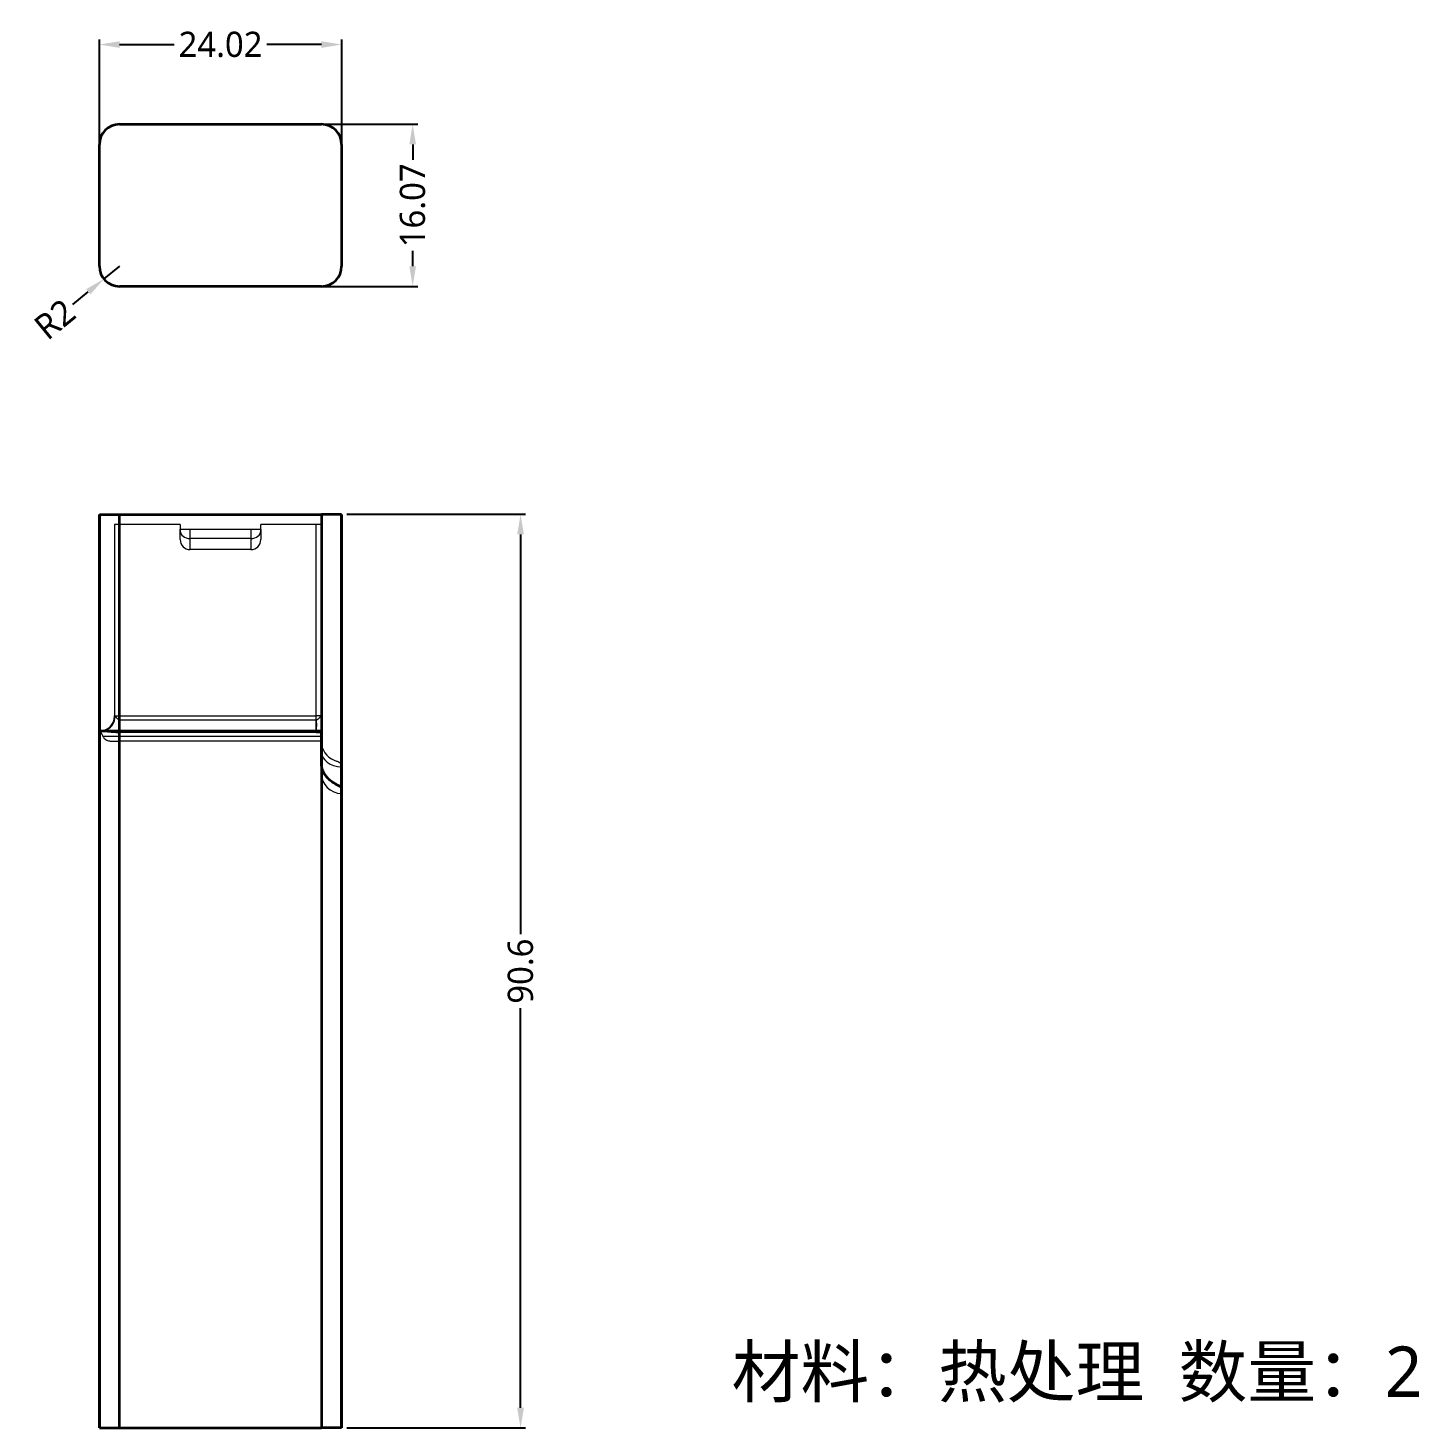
# Model space of a CAD drawing. Header units: millimetres. Extents: x -13 to 1082, y 396 to 866.
# Drawn here: x 944.3 to 1082.3, y 529.2 to 668 of the extents above; entities that cross this region are included whole.
import ezdxf
from ezdxf.lldxf.tags import DXFTag

# ---------------------------------------------------------------- set-up
doc = ezdxf.new("R2010")
doc.units = ezdxf.units.MM
doc.layers.add('11', color=7, linetype='Continuous', true_color=0xffffff)
doc.layers.add('dim', color=82, linetype='Continuous', lineweight=9)
doc.styles.add('Capful-A', font='')
doc.styles.get('Capful-A').set_extended_font_data('Microsoft YaHei')
tags = doc.linetypes.add('DASHED', pattern=[25.72, 12.86, -12.86]).pattern_tags.tags
tags[6:7] = [DXFTag(74, 4), DXFTag(75, 0), DXFTag(340, '0'), DXFTag(46, 0.0), DXFTag(50, 0.0), DXFTag(44, 0.0), DXFTag(45, 0.0)]
tags[4:5] = [DXFTag(74, 4), DXFTag(75, 0), DXFTag(340, '0'), DXFTag(46, 0.0), DXFTag(50, 0.0), DXFTag(44, 0.0), DXFTag(45, 0.0)]
doc.dimstyles.new('Capful-A-1.0', dxfattribs={"dimtxt": 2.5, "dimasz": 2.5, "dimexe": 1.5, "dimexo": 1, "dimgap": 1.5, "dimtad": 0, "dimdsep": 46, "dimtxsty": 'Capful-A', "dimcen": 0, "dimclrt": 7, "dimazin": 2, "dimtfac": 1, "dimtmove": 0, "dimatfit": 3, "dimfxl": 0, "dimtolj": 1, "dimtzin": 0, "dimarcsym": 0})

# ---------------------------------------------------------------- blocks, each defined once
blk = doc.blocks.new('*D33')
at = {"layer": 'Defpoints', "color": 0, "transparency": 16777216}
for p in [(975.43, 666.39), (951.41, 650.45), (975.43, 650.45)]:
    blk.add_point(p, dxfattribs=at)
at = {"layer": 'dim', "color": 0, "lineweight": -2, "transparency": 16777216}
for p, q in [((951.41, 650.95), (951.41, 666.89)), ((953.41, 666.39), (958.82, 666.39)), ((973.43, 666.39), (968.01, 666.39)), ((975.43, 650.95), (975.43, 666.89))]:
    blk.add_line(p, q, dxfattribs=at)
at = {"layer": 'dim', "color": 0, "transparency": 16777216}
for points in [[(953.41, 666.72), (953.41, 666.06), (951.41, 666.39)], [(973.43, 666.72), (973.43, 666.06), (975.43, 666.39)]]:
    blk.add_solid(points, dxfattribs=at)
at = {"layer": 'dim', "color": 7, "transparency": 16777216, "insert": (963.42, 666.39), "char_height": 2.5, "attachment_point": 5, "style": 'Capful-A', "bg_fill": 3, "box_fill_scale": 1.1, "bg_fill_color": 256, "bg_fill_true_color": 13158600, "bg_fill_transparency": 0}
blk.add_mtext('\\A1;24.02', dxfattribs=at)
blk = doc.blocks.new('*D34')
at = {"layer": 'Defpoints', "color": 0, "transparency": 16777216}
for p in [(967.06, 658.48), (967.06, 642.41), (982.47, 642.41)]:
    blk.add_point(p, dxfattribs=at)
at = {"layer": 'dim', "color": 0, "lineweight": -2, "transparency": 16777216}
for p, q in [((967.56, 658.48), (982.97, 658.48)), ((982.47, 656.48), (982.47, 654.97)), ((982.47, 644.41), (982.47, 645.93)), ((967.56, 642.41), (982.97, 642.41))]:
    blk.add_line(p, q, dxfattribs=at)
at = {"layer": 'dim', "color": 0, "transparency": 16777216}
for points in [[(982.14, 656.48), (982.8, 656.48), (982.47, 658.48)], [(982.14, 644.41), (982.8, 644.41), (982.47, 642.41)]]:
    blk.add_solid(points, dxfattribs=at)
at = {"layer": 'dim', "color": 7, "transparency": 16777216, "insert": (982.47, 650.45), "char_height": 2.5, "attachment_point": 5, "rotation": 90, "style": 'Capful-A', "bg_fill": 3, "box_fill_scale": 1.1, "bg_fill_color": 256, "bg_fill_true_color": 13158600, "bg_fill_transparency": 0}
blk.add_mtext('\\A1;16.07', dxfattribs=at)
blk = doc.blocks.new('*D35')
at = {"layer": 'Defpoints', "color": 0, "transparency": 16777216}
for p in [(953.41, 644.41), (951.86, 643.15)]:
    blk.add_point(p, dxfattribs=at)
at = {"layer": 'dim', "color": 0, "lineweight": -2, "transparency": 16777216}
for p, q in [((953.41, 644.41), (951.86, 643.15)), ((948.76, 640.62), (950.31, 641.88))]:
    blk.add_line(p, q, dxfattribs=at)
at = {"layer": 'dim', "color": 7, "transparency": 16777216, "insert": (946.98, 639.16), "char_height": 2.5, "attachment_point": 5, "rotation": 39.2158, "style": 'Capful-A', "bg_fill": 3, "box_fill_scale": 1.1, "bg_fill_color": 256, "bg_fill_true_color": 13158600, "bg_fill_transparency": 0}
blk.add_mtext('\\A1;R2', dxfattribs=at)
at = {"layer": 'dim', "color": 0, "transparency": 16777216}
blk.add_solid([(950.1, 642.14), (950.52, 641.62), (951.86, 643.15)], dxfattribs=at)
blk = doc.blocks.new('*D36')
at = {"layer": 'Defpoints', "color": 0, "transparency": 16777216}
for p in [(975.43, 619.81), (975.43, 529.21), (993.17, 529.21)]:
    blk.add_point(p, dxfattribs=at)
at = {"layer": 'dim', "color": 0, "lineweight": -2, "transparency": 16777216}
for p, q in [((975.93, 619.81), (993.67, 619.81)), ((993.17, 617.81), (993.17, 578.16)), ((993.17, 531.21), (993.17, 570.85)), ((975.93, 529.21), (993.67, 529.21))]:
    blk.add_line(p, q, dxfattribs=at)
at = {"layer": 'dim', "color": 0, "transparency": 16777216}
for points in [[(992.83, 617.81), (993.5, 617.81), (993.17, 619.81)], [(992.83, 531.21), (993.5, 531.21), (993.17, 529.21)]]:
    blk.add_solid(points, dxfattribs=at)
at = {"layer": 'dim', "color": 7, "transparency": 16777216, "insert": (993.17, 574.51), "char_height": 2.5, "attachment_point": 5, "rotation": 90, "style": 'Capful-A', "bg_fill": 3, "box_fill_scale": 1.1, "bg_fill_color": 256, "bg_fill_true_color": 13158600, "bg_fill_transparency": 0}
blk.add_mtext('\\A1;90.6', dxfattribs=at)

msp = doc.modelspace()

# ---------------------------------------------------------------- linework, layer by layer
at = {"layer": '11', "color": 7, "linetype": 'Continuous', "lineweight": 35}
for p, q in [((953.406, 658.484), (973.426, 658.484)), ((953.406, 658.484), (973.426, 658.484)), ((951.406, 644.411), (951.406, 656.484)), ((951.406, 644.411), (951.406, 656.484)), ((975.426, 656.484), (975.426, 644.411)), ((975.426, 656.484), (975.426, 644.411)), ((973.426, 642.411), (953.406, 642.411)), ((973.426, 642.411), (953.406, 642.411)), ((951.406, 619.806), (953.406, 619.806)), ((951.406, 619.806), (951.406, 529.208)), ((951.406, 529.208), (951.406, 619.806)), ((953.406, 619.806), (973.426, 619.806)), ((953.406, 529.208), (953.406, 619.806)), ((975.426, 619.806), (973.426, 619.806)), ((973.426, 619.806), (973.426, 529.208)), ((975.426, 529.208), (975.426, 619.806)), ((975.426, 619.806), (975.426, 529.208)), ((953.406, 598.304), (951.406, 598.304)), ((951.406, 529.208), (951.406, 598.304)), ((951.406, 598.304), (951.406, 529.208)), ((953.416, 598.304), (953.406, 598.304)), ((953.406, 529.208), (953.406, 598.304)), ((972.913, 598.304), (953.416, 598.304)), ((973.416, 598.304), (972.913, 598.304)), ((973.416, 595.202), (973.416, 598.304)), ((973.426, 594.993), (973.426, 529.208)), ((975.426, 592.646), (975.426, 529.208)), ((975.426, 529.208), (975.426, 592.645)), ((951.406, 529.208), (953.406, 529.208)), ((951.406, 529.208), (953.406, 529.208)), ((953.406, 529.208), (973.426, 529.208)), ((953.406, 529.208), (973.426, 529.208)), ((975.426, 529.208), (973.426, 529.208)), ((975.426, 529.208), (973.426, 529.208))]:
    msp.add_line(p, q, dxfattribs=at)
at = {"layer": '11', "color": 8, "linetype": 'DASHED', "lineweight": 18, "ltscale": 0.2}
for p, q in [((952.914, 618.806), (952.914, 599.811)), ((952.914, 618.806), (952.914, 599.811)), ((953.416, 618.806), (953.416, 599.811)), ((972.913, 599.811), (972.913, 618.806)), ((973.416, 618.806), (973.416, 599.811)), ((973.416, 599.811), (973.416, 618.806)), ((953.416, 599.811), (972.913, 599.811)), ((953.416, 599.42), (972.913, 599.42)), ((951.756, 597.801), (973.416, 597.801)), ((973.416, 597.299), (953.406, 597.299)), ((972.913, 598.179), (953.416, 598.179))]:
    msp.add_line(p, q, dxfattribs=at)
at = {"layer": '11', "color": 8, "linetype": 'DASHED', "lineweight": 18, "ltscale": 0.008}
for p, q in [((953.416, 618.806), (952.914, 618.806)), ((959.416, 618.806), (959.416, 618.306)), ((967.416, 618.306), (967.416, 618.806)), ((973.416, 618.806), (972.913, 618.806)), ((952.914, 599.811), (953.416, 599.811)), ((973.416, 599.811), (972.913, 599.811))]:
    msp.add_line(p, q, dxfattribs=at)
at = {"layer": '11', "color": 8, "linetype": 'DASHED', "lineweight": 18, "ltscale": 0.05}
for p, q in [((959.416, 618.806), (953.416, 618.806)), ((966.416, 617.401), (960.416, 617.401)), ((966.416, 616.306), (960.416, 616.306))]:
    msp.add_line(p, q, dxfattribs=at)
at = {"layer": '11', "color": 8, "linetype": 'DASHED', "lineweight": 18, "ltscale": 0.002}
for p, q in [((959.416, 618.306), (959.416, 618.182)), ((959.416, 618.182), (959.416, 618.306)), ((967.416, 618.182), (967.416, 618.306)), ((967.416, 618.306), (967.416, 618.182)), ((953.416, 598.179), (953.416, 598.304))]:
    msp.add_line(p, q, dxfattribs=at)
at = {"layer": '11', "color": 8, "linetype": 'DASHED', "lineweight": 18, "ltscale": 0.06}
msp.add_line((967.416, 618.306), (959.416, 618.306), dxfattribs=at)
at = {"layer": '11', "color": 8, "linetype": 'DASHED', "lineweight": 18, "ltscale": 0.01}
for p, q in [((959.416, 617.306), (959.416, 618.182)), ((960.416, 617.401), (960.416, 618.306)), ((966.416, 618.306), (966.416, 617.401)), ((967.416, 618.182), (967.416, 617.306)), ((960.416, 616.306), (960.416, 617.401)), ((966.416, 617.401), (966.416, 616.306)), ((973.416, 594.143), (973.416, 595.202))]:
    msp.add_line(p, q, dxfattribs=at)
at = {"layer": '11', "color": 8, "linetype": 'DASHED', "lineweight": 18, "ltscale": 0.04}
msp.add_line((972.913, 618.806), (967.416, 618.806), dxfattribs=at)
at = {"layer": '11', "color": 8, "linetype": 'DASHED', "lineweight": 18, "ltscale": 0.02}
for p, q in [((953.416, 598.304), (953.416, 599.811)), ((972.913, 598.304), (972.913, 599.811))]:
    msp.add_line(p, q, dxfattribs=at)
at = {"layer": '11', "color": 8, "linetype": 'DASHED', "lineweight": 18}
msp.add_line((972.913, 599.42), (972.915, 599.417), dxfattribs=at).dxf.unprotected_set("ltscale", 0)
at = {"layer": '11', "color": 7, "linetype": 'Continuous', "lineweight": 35}
for centre, start, end in [((953.406, 656.484), 90, 180), ((953.406, 656.484), 90, 180), ((973.426, 656.484), 0, 90), ((973.426, 656.484), 0, 90), ((953.406, 644.411), 180, 270), ((953.406, 644.411), 180, 270), ((973.426, 644.411), 270, 0), ((973.426, 644.411), 270, 0)]:
    msp.add_arc(centre, 2, start, end, dxfattribs=at)
at = {"layer": '11', "color": 8, "linetype": 'DASHED', "lineweight": 18, "ltscale": 0.02}
for centre, start, end in [((960.416, 617.306), 180, 270), ((966.416, 617.306), 270, 0)]:
    msp.add_arc(centre, 1, start, end, dxfattribs=at)
at = {"layer": '11', "color": 8, "linetype": 'DASHED', "lineweight": 18, "ltscale": 0.03}
for centre, radius, start, end in [((951.406, 599.811), 1.508, 270, 0), ((975.426, 597.299), 2.01, 180, 248.49312)]:
    msp.add_arc(centre, radius, start, end, dxfattribs=at)
at = {"layer": '11', "color": 8, "linetype": 'DASHED', "lineweight": 18, "ltscale": 0.04}
msp.add_arc((975.426, 594.143), 2.01, 180, 270, dxfattribs=at)
at = {"layer": '11', "color": 8, "linetype": 'DASHED', "lineweight": 18, "ltscale": 0.02}
for centre, major_axis, ratio, start_param, end_param in [((960.416, 618.182), (-1, 0), 0.7808688, 0, 1.5707963), ((966.416, 618.182), (1, 0), 0.7808688, 4.712389, 6.2831853), ((951.579, 599.811), (0, -1.508), 0.9143341, 0.457464, 1.5495764)]:
    msp.add_ellipse(centre, major_axis=major_axis, ratio=ratio, start_param=start_param, end_param=end_param, dxfattribs=at)
at = {"layer": '11', "color": 8, "linetype": 'DASHED', "lineweight": 18, "ltscale": 0.001}
msp.add_ellipse((953.416, 599.811), major_axis=(0.503, 0), ratio=0.1570079, start_param=3.1415927, end_param=3.5590366, dxfattribs=at)
at = {"layer": '11', "color": 8, "linetype": 'DASHED', "lineweight": 18, "ltscale": 0.01}
msp.add_ellipse((951.579, 599.811), major_axis=(0, -1.508), ratio=0.9143341, start_param=0, end_param=0.457464, dxfattribs=at)
at = {"layer": '11', "color": 8, "linetype": 'DASHED', "lineweight": 18, "ltscale": 0.03}
msp.add_ellipse((975.426, 596.289), major_axis=(-2.01, 0), ratio=0.7488, start_param=0, end_param=1.5648447, dxfattribs=at)
at = {"layer": '11', "color": 8, "linetype": 'DASHED', "lineweight": 18, "ltscale": 0.01}
for points, knots in [([(953.416, 599.42), (953.401, 599.42), (953.387, 599.422), (953.365, 599.426), (953.358, 599.428), (953.344, 599.432), (953.338, 599.435), (953.317, 599.443), (953.305, 599.45), (953.28, 599.464), (953.268, 599.472), (953.234, 599.497), (953.213, 599.515), (953.174, 599.552), (953.155, 599.572), (953.129, 599.601), (953.12, 599.611), (953.103, 599.63), (953.095, 599.64), (953.071, 599.668), (953.055, 599.687), (953.033, 599.713), (953.025, 599.721), (953.011, 599.737), (953.003, 599.744), (952.989, 599.758), (952.982, 599.764), (952.969, 599.774), (952.963, 599.777), (952.957, 599.779)], [0, 0, 0, 0, 0.0625, 0.0625, 0.09375, 0.09375, 0.125, 0.125, 0.1875, 0.1875, 0.25, 0.25, 0.375, 0.375, 0.5, 0.5, 0.5625, 0.5625, 0.625, 0.625, 0.75, 0.75, 0.8125, 0.8125, 0.875, 0.875, 0.9375, 0.9375, 1, 1, 1, 1]), ([(973.416, 599.677), (973.416, 599.683), (973.416, 599.693), (973.415, 599.708), (973.414, 599.721), (973.413, 599.733), (973.411, 599.744), (973.409, 599.753), (973.406, 599.761), (973.403, 599.768), (973.399, 599.773), (973.395, 599.777), (973.39, 599.78), (973.385, 599.781), (973.38, 599.781), (973.374, 599.78), (973.368, 599.777), (973.362, 599.774), (973.356, 599.771), (973.35, 599.766), (973.344, 599.761), (973.337, 599.755), (973.33, 599.748), (973.323, 599.741), (973.315, 599.733), (973.306, 599.724), (973.297, 599.714), (973.288, 599.703), (973.278, 599.692), (973.268, 599.68), (973.257, 599.667), (973.242, 599.648), (973.222, 599.625), (973.197, 599.597), (973.173, 599.57), (973.149, 599.546), (973.128, 599.526), (973.109, 599.508), (973.093, 599.496), (973.082, 599.487), (973.075, 599.481), (973.067, 599.476), (973.06, 599.471), (973.052, 599.466), (973.045, 599.461), (973.037, 599.457), (973.03, 599.453), (973.022, 599.449), (973.015, 599.445), (973.008, 599.442), (973, 599.439), (972.993, 599.436), (972.986, 599.433), (972.978, 599.431), (972.971, 599.428), (972.964, 599.427), (972.957, 599.425), (972.95, 599.423), (972.943, 599.422), (972.936, 599.421), (972.929, 599.421), (972.922, 599.42), (972.917, 599.42), (972.915, 599.42)], [0, 0, 0, 0, 0.0219915, 0.043056, 0.0632503, 0.0826388, 0.1012944, 0.1192988, 0.1367428, 0.1537264, 0.1703576, 0.1867517, 0.2030288, 0.2193116, 0.2357229, 0.2523823, 0.2694045, 0.2824522, 0.2959966, 0.3100725, 0.3247114, 0.3399409, 0.3557856, 0.3722676, 0.3894062, 0.4072188, 0.4257208, 0.4449259, 0.4648464, 0.4854934, 0.5068767, 0.5290052, 0.5743564, 0.6195842, 0.664689, 0.7015169, 0.7348973, 0.7648459, 0.7913846, 0.8020362, 0.8124836, 0.8227301, 0.8327793, 0.8426348, 0.8523006, 0.8617809, 0.8710801, 0.8802028, 0.889154, 0.897939, 0.9065633, 0.9150328, 0.9233537, 0.9315325, 0.9395761, 0.9474917, 0.955287, 0.9629698, 0.9705486, 0.9780318, 0.9854285, 0.9927481, 1, 1, 1, 1]), ([(972.915, 599.42), (972.916, 599.364), (972.917, 599.254), (972.918, 599.146), (972.918, 599.038), (972.919, 598.985), (972.919, 598.925), (972.919, 598.919), (972.92, 598.909), (972.92, 598.906), (972.92, 598.899), (972.92, 598.883), (972.921, 598.842), (972.921, 598.805), (972.922, 598.781)], [0, 0, 0, 0, 0.25, 0.5, 0.5, 0.75, 0.75, 0.78125, 0.78125, 0.796875, 0.796875, 0.8125, 0.875, 1, 1, 1, 1]), ([(951.756, 597.801), (951.741, 597.839), (951.725, 597.875), (951.692, 597.944), (951.676, 597.976), (951.651, 598.022), (951.642, 598.036), (951.625, 598.065), (951.617, 598.079), (951.592, 598.119), (951.576, 598.143), (951.545, 598.187), (951.53, 598.206), (951.509, 598.232), (951.502, 598.24), (951.489, 598.255), (951.483, 598.262), (951.465, 598.279), (951.455, 598.288), (951.437, 598.301), (951.429, 598.304), (951.423, 598.304)], [0, 0, 0, 0, 0.125, 0.125, 0.25, 0.25, 0.3125, 0.3125, 0.375, 0.375, 0.5, 0.5, 0.625, 0.625, 0.6875, 0.6875, 0.75, 0.75, 0.875, 0.875, 1, 1, 1, 1]), ([(974.689, 595.429), (974.742, 595.408), (974.793, 595.389), (974.889, 595.353), (974.935, 595.336), (975.021, 595.301), (975.062, 595.283), (975.108, 595.259), (975.118, 595.254), (975.136, 595.244), (975.144, 595.239), (975.17, 595.223), (975.186, 595.212), (975.263, 595.154), (975.311, 595.099), (975.35, 595.021), (975.354, 595.012), (975.362, 594.994), (975.374, 594.966), (975.396, 594.897), (975.408, 594.831), (975.414, 594.784)], [0, 0, 0, 0, 0.125, 0.125, 0.25, 0.25, 0.375, 0.375, 0.40625, 0.40625, 0.4375, 0.4375, 0.5, 0.5, 0.75, 0.75, 0.78125, 0.78125, 0.8125, 0.875, 1, 1, 1, 1])]:
    msp.add_open_spline(points, degree=3, knots=knots, dxfattribs=at)
at = {"layer": '11', "color": 8, "linetype": 'DASHED', "lineweight": 18, "ltscale": 0.02}
for points, knots in [([(973.416, 599.811), (973.416, 599.8), (973.416, 599.788), (973.416, 599.764), (973.416, 599.729), (973.416, 599.694), (973.416, 599.624), (973.416, 599.577), (973.416, 599.438), (973.416, 599.347), (973.416, 599.214), (973.416, 599.17), (973.416, 599.085), (973.416, 599.043), (973.416, 598.921), (973.416, 598.806), (973.416, 598.704), (973.416, 598.655), (973.416, 598.639), (973.416, 598.608), (973.416, 598.593), (973.416, 598.521), (973.416, 598.471), (973.416, 598.42), (973.416, 598.41), (973.416, 598.392), (973.416, 598.384), (973.416, 598.36), (973.416, 598.347), (973.416, 598.315), (973.416, 598.304), (973.416, 598.304)], [0, 0, 0, 0, 0.0156264, 0.0156264, 0.0312528, 0.0625056, 0.0625056, 0.1250112, 0.1250112, 0.2500223, 0.2500223, 0.3125279, 0.3125279, 0.3750335, 0.3750335, 0.5000446, 0.5625502, 0.5625502, 0.593803, 0.593803, 0.6250558, 0.6250558, 0.750067, 0.750067, 0.7813198, 0.7813198, 0.8125725, 0.8125725, 0.8750781, 0.8750781, 1, 1, 1, 1]), ([(951.579, 598.304), (951.594, 598.304), (951.61, 598.304), (951.641, 598.303), (951.658, 598.302), (951.707, 598.299), (951.741, 598.297), (951.811, 598.291), (951.847, 598.288), (951.92, 598.281), (951.957, 598.277), (952.069, 598.266), (952.145, 598.258), (952.299, 598.242), (952.376, 598.235), (952.534, 598.22), (952.613, 598.213), (952.772, 598.201), (952.852, 598.196), (953.012, 598.188), (953.093, 598.184), (953.254, 598.18), (953.335, 598.179), (953.416, 598.179)], [0, 0, 0, 0, 0.03125, 0.03125, 0.0625, 0.0625, 0.125, 0.125, 0.1875, 0.1875, 0.25, 0.25, 0.375, 0.375, 0.5, 0.5, 0.625, 0.625, 0.75, 0.75, 0.875, 0.875, 1, 1, 1, 1]), ([(951.756, 597.801), (951.77, 597.765), (951.786, 597.732), (951.822, 597.668), (951.841, 597.639), (951.873, 597.598), (951.885, 597.584), (951.908, 597.559), (951.92, 597.547), (951.958, 597.512), (951.984, 597.492), (952.027, 597.464), (952.041, 597.455), (952.071, 597.438), (952.086, 597.43), (952.133, 597.408), (952.165, 597.395), (952.266, 597.362), (952.337, 597.346), (952.449, 597.329), (952.487, 597.324), (952.565, 597.316), (952.605, 597.313), (952.724, 597.305), (952.806, 597.303), (952.931, 597.3), (952.974, 597.3), (953.038, 597.299), (953.059, 597.299), (953.102, 597.299), (953.124, 597.299), (953.232, 597.299), (953.319, 597.299), (953.406, 597.299)], [0, 0, 0, 0, 0.0625, 0.0625, 0.125, 0.125, 0.15625, 0.15625, 0.1875, 0.1875, 0.25, 0.25, 0.28125, 0.28125, 0.3125, 0.3125, 0.375, 0.375, 0.5, 0.5, 0.5625, 0.5625, 0.625, 0.625, 0.75, 0.75, 0.8125, 0.8125, 0.84375, 0.84375, 0.875, 0.875, 1, 1, 1, 1])]:
    msp.add_open_spline(points, degree=3, knots=knots, dxfattribs=at)
at = {"layer": '11', "color": 8, "linetype": 'DASHED', "lineweight": 18}
msp.add_open_spline([(972.913, 599.42), (972.914, 599.42), (972.915, 599.42), (972.915, 599.42)], degree=3, dxfattribs=at).dxf.unprotected_set("ltscale", 0)
at = {"layer": '11', "color": 8, "linetype": 'DASHED', "lineweight": 18, "ltscale": 0.01}
msp.add_open_spline([(972.913, 598.781), (972.913, 598.718), (972.913, 598.597), (972.913, 598.433), (972.913, 598.292), (972.913, 598.214), (972.913, 598.179)], degree=3, dxfattribs=at)
at = {"layer": '11', "color": 8, "linetype": 'DASHED', "lineweight": 18, "ltscale": 0.007}
for points, knots in [([(952.989, 598.189), (953.005, 598.202), (953.022, 598.213), (953.089, 598.244), (953.146, 598.257), (953.273, 598.273), (953.344, 598.277), (953.415, 598.277), (953.416, 598.277), (953.416, 598.277)], [0, 0, 0, 0, 0.1814254, 0.1814254, 0.5889189, 0.5889189, 0.9964123, 0.9964123, 1, 1, 1, 1]), ([(973.341, 598.189), (973.325, 598.202), (973.307, 598.213), (973.241, 598.244), (973.184, 598.257), (973.057, 598.273), (972.986, 598.276), (972.915, 598.277), (972.914, 598.277), (972.913, 598.277)], [0, 0, 0, 0, 0.1824776, 0.1824776, 0.5889292, 0.5889292, 0.9953808, 0.9953808, 1, 1, 1, 1])]:
    msp.add_open_spline(points, degree=3, knots=knots, dxfattribs=at)
at = {"layer": '11', "color": 8, "linetype": 'DASHED', "lineweight": 18, "ltscale": 0.008}
msp.add_open_spline([(972.913, 598.179), (972.925, 598.179), (972.947, 598.179), (972.981, 598.179), (973.014, 598.179), (973.048, 598.18), (973.081, 598.18), (973.115, 598.181), (973.148, 598.182), (973.182, 598.183), (973.215, 598.184), (973.249, 598.185), (973.282, 598.187), (973.316, 598.188), (973.349, 598.189), (973.382, 598.191), (973.405, 598.192), (973.416, 598.193)], degree=3, knots=[0, 0, 0, 0, 0.0668083, 0.1335784, 0.2003144, 0.2670204, 0.3337006, 0.4003592, 0.4670003, 0.533628, 0.6002467, 0.6668603, 0.7334732, 0.8000894, 0.8667132, 0.9333487, 1, 1, 1, 1], dxfattribs=at)
at = {"layer": '11', "color": 7, "linetype": 'Continuous', "lineweight": 35}
msp.add_open_spline([(973.426, 594.993), (973.422, 595.028), (973.417, 595.098), (973.416, 595.167), (973.416, 595.202)], degree=3, dxfattribs=at)
msp.add_open_spline([(975.426, 592.645), (975.426, 592.662), (975.42, 592.679), (975.397, 592.714), (975.381, 592.733), (975.347, 592.761), (975.335, 592.77), (975.314, 592.785), (975.306, 592.79), (975.291, 592.8), (975.252, 592.825), (975.204, 592.852), (975.12, 592.898), (975.073, 592.923), (974.996, 592.963), (974.969, 592.978), (974.915, 593.007), (974.886, 593.023), (974.8, 593.071), (974.74, 593.106), (974.647, 593.164), (974.6, 593.194), (974.552, 593.226), (974.519, 593.249), (974.503, 593.26), (974.357, 593.364), (974.229, 593.469), (974.091, 593.606), (974.076, 593.622), (974.046, 593.653), (974.031, 593.669), (973.987, 593.718), (973.959, 593.751), (973.876, 593.853), (973.824, 593.924), (973.752, 594.035), (973.718, 594.091), (973.685, 594.15), (973.665, 594.189), (973.654, 594.209), (973.605, 594.309), (973.57, 594.391), (973.511, 594.557), (973.487, 594.642), (973.458, 594.772), (973.45, 594.816), (973.436, 594.904), (973.43, 594.949), (973.426, 594.993)], degree=3, knots=[0, 0, 0, 0, 0.0625, 0.0625, 0.125, 0.125, 0.15625, 0.15625, 0.171875, 0.171875, 0.1875, 0.25, 0.25, 0.3125, 0.3125, 0.34375, 0.34375, 0.375, 0.375, 0.4375, 0.4375, 0.46875, 0.484375, 0.484375, 0.5, 0.5, 0.625, 0.625, 0.640625, 0.640625, 0.65625, 0.65625, 0.6875, 0.6875, 0.75, 0.75, 0.78125, 0.796875, 0.796875, 0.8125, 0.8125, 0.875, 0.875, 0.9375, 0.9375, 0.96875, 0.96875, 1, 1, 1, 1], dxfattribs=at)

# ---------------------------------------------------------------- texts
at = {"insert": (1014.101, 537.294), "char_height": 5, "attachment_point": 1, "style": 'Capful-A'}
msp.add_mtext_dynamic_manual_height_columns('材料：热处理  数量：2', width=82.30149, gutter_width=12.5, heights=[0], dxfattribs=at)

# ---------------------------------------------------------------- next in the draw order: dimensions: what is measured, and where the dimension line sits
at = {"layer": 'dim'}
dim = msp.add_linear_dim(base=(975.426, 666.391), p1=(951.406, 650.447), p2=(975.426, 650.447), dimstyle='Capful-A-1.0', override={"dimasz": 2, "dimexe": 0.49975, "dimexo": 0.49975, "dimgap": 0.49975}, dxfattribs=at)
dim.commit()
dim.dimension.update_dxf_attribs({"geometry": '*D33', "text_midpoint": (963.416, 666.391)})
dim = msp.add_radius_dim(center=(953.406, 644.411), mpoint=(951.857, 643.147), dimstyle='Capful-A-1.0', override={"dimasz": 2, "dimexe": 0.49975, "dimexo": 0.49975, "dimgap": 0.49975}, dxfattribs=at)
dim.commit()
dim.dimension.update_dxf_attribs({"geometry": '*D35', "text_midpoint": (946.976, 639.164)})
dim = msp.add_linear_dim(base=(993.165, 529.208), p1=(975.426, 619.806), p2=(975.426, 529.208), angle=90, dimstyle='Capful-A-1.0', override={"dimasz": 2, "dimexe": 0.49975, "dimexo": 0.49975, "dimgap": 0.49975}, dxfattribs=at)
dim.commit()
dim.dimension.update_dxf_attribs({"geometry": '*D36', "text_midpoint": (993.165, 574.507)})

# ---------------------------------------------------------------- next in the draw order: dimensions: what is measured, and where the dimension line sits
dim = msp.add_linear_dim(base=(982.471, 642.411), p1=(967.058, 658.484), p2=(967.058, 642.411), angle=90, dimstyle='Capful-A-1.0', override={"dimasz": 2, "dimexe": 0.49975, "dimexo": 0.49975, "dimgap": 0.49975}, dxfattribs=at)
dim.commit()
dim.dimension.update_dxf_attribs({"geometry": '*D34', "text_midpoint": (982.471, 650.447), "dimtype": 160})

doc.saveas('drawing.dxf')
